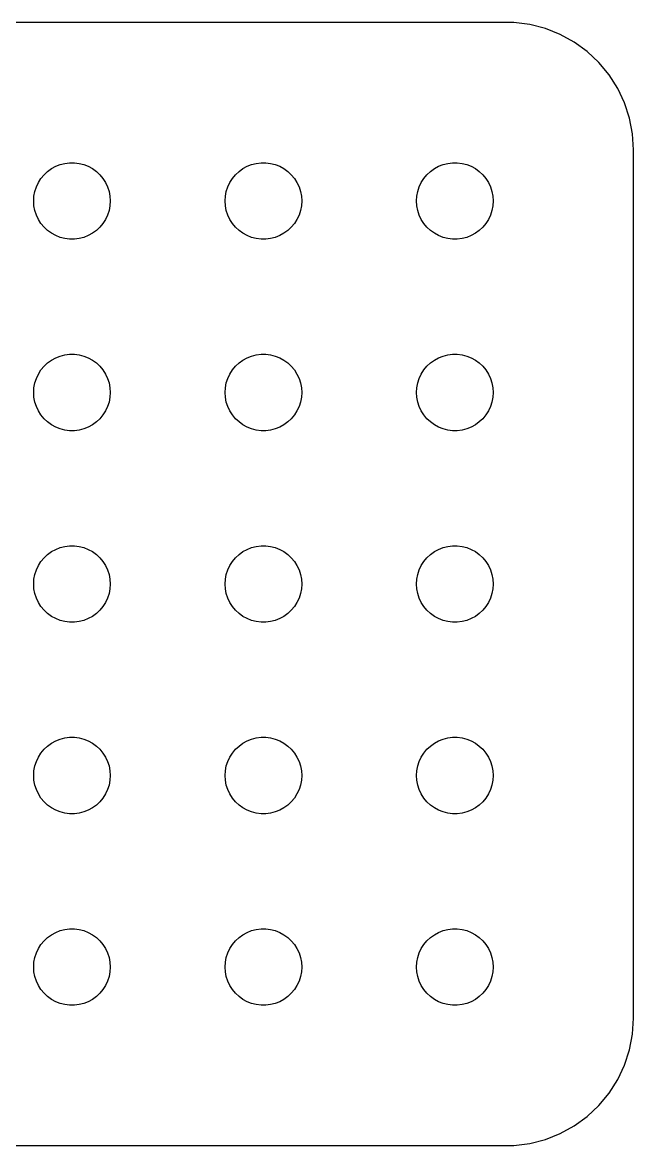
# Model space of a CAD drawing. Header units: metres. Extents: x -22 to 22, y 32 to 130.
# Drawn here: x -1.94 to 22, y 32.01 to 75.99 of the extents above; entities that cross this region are included whole.
import ezdxf

# ---------------------------------------------------------------- set-up
doc = ezdxf.new("R2010")
doc.units = ezdxf.units.M

msp = doc.modelspace()

# ---------------------------------------------------------------- linework, layer by layer
for p, q in [((17.3139, 75.9901), (-17.3139, 75.9901)), ((17.9369, 75.9114), (17.3139, 75.9901)), ((18.5451, 75.7553), (17.9369, 75.9114)), ((19.1289, 75.5241), (18.5451, 75.7553)), ((19.6791, 75.2216), (19.1289, 75.5241)), ((20.1871, 74.8526), (19.6791, 75.2216)), ((20.6448, 74.4227), (20.1871, 74.8526)), ((21.0451, 73.9389), (20.6448, 74.4227)), ((21.3815, 73.4088), (21.0451, 73.9389)), ((21.6489, 72.8406), (21.3815, 73.4088)), ((21.8429, 72.2434), (21.6489, 72.8406)), ((21.9606, 71.6267), (21.8429, 72.2434)), ((22, 71), (21.9606, 71.6267)), ((22, 37), (22, 71)), ((-0.638657, 70.3572), (-0.463516, 70.4266)), ((-0.463516, 70.4266), (-0.281067, 70.4734)), ((-0.281067, 70.4734), (-0.094177, 70.497)), ((-0.094177, 70.497), (0.094177, 70.497)), ((0.094177, 70.497), (0.281067, 70.4734)), ((0.281067, 70.4734), (0.463516, 70.4266)), ((0.463516, 70.4266), (0.638657, 70.3572)), ((6.86133, 70.3572), (7.03647, 70.4266)), ((7.03647, 70.4266), (7.21892, 70.4734)), ((7.21892, 70.4734), (7.40581, 70.497)), ((7.40581, 70.497), (7.59418, 70.497)), ((7.59418, 70.497), (7.78107, 70.4734)), ((7.78107, 70.4734), (7.96352, 70.4266)), ((7.96352, 70.4266), (8.13866, 70.3572)), ((14.3613, 70.3572), (14.5365, 70.4266)), ((14.5365, 70.4266), (14.7189, 70.4734)), ((14.7189, 70.4734), (14.9058, 70.497)), ((14.9058, 70.497), (15.0942, 70.497)), ((15.0942, 70.497), (15.2811, 70.4734)), ((15.2811, 70.4734), (15.4635, 70.4266)), ((15.4635, 70.4266), (15.6387, 70.3572)), ((-1.21352, 69.8817), (-1.09344, 70.0268)), ((-1.09344, 70.0268), (-0.956131, 70.1558)), ((-0.956131, 70.1558), (-0.803726, 70.2665)), ((-0.803726, 70.2665), (-0.638657, 70.3572)), ((0.638657, 70.3572), (0.803726, 70.2665)), ((0.803726, 70.2665), (0.956131, 70.1558)), ((0.956131, 70.1558), (1.09344, 70.0268)), ((1.09344, 70.0268), (1.21352, 69.8817)), ((6.28647, 69.8817), (6.40654, 70.0268)), ((6.40654, 70.0268), (6.54385, 70.1558)), ((6.54385, 70.1558), (6.69626, 70.2665)), ((6.69626, 70.2665), (6.86133, 70.3572)), ((8.13866, 70.3572), (8.30373, 70.2665)), ((8.30373, 70.2665), (8.45613, 70.1558)), ((8.45613, 70.1558), (8.59344, 70.0268)), ((8.59344, 70.0268), (8.71352, 69.8817)), ((13.7865, 69.8817), (13.9065, 70.0268)), ((13.9065, 70.0268), (14.0439, 70.1558)), ((14.0439, 70.1558), (14.1963, 70.2665)), ((14.1963, 70.2665), (14.3613, 70.3572)), ((15.6387, 70.3572), (15.8037, 70.2665)), ((15.8037, 70.2665), (15.9561, 70.1558)), ((15.9561, 70.1558), (16.0934, 70.0268)), ((16.0934, 70.0268), (16.2135, 69.8817)), ((-1.45287, 69.373), (-1.39465, 69.5522)), ((-1.39465, 69.5522), (-1.31445, 69.7226)), ((-1.31445, 69.7226), (-1.21352, 69.8817)), ((1.21352, 69.8817), (1.31445, 69.7226)), ((1.31445, 69.7226), (1.39465, 69.5522)), ((1.39465, 69.5522), (1.45287, 69.373)), ((6.04712, 69.373), (6.10533, 69.5522)), ((6.10533, 69.5522), (6.18553, 69.7226)), ((6.18553, 69.7226), (6.28647, 69.8817)), ((8.71352, 69.8817), (8.81445, 69.7226)), ((8.81445, 69.7226), (8.89465, 69.5522)), ((8.89465, 69.5522), (8.95287, 69.373)), ((13.5471, 69.373), (13.6053, 69.5522)), ((13.6053, 69.5522), (13.6855, 69.7226)), ((13.6855, 69.7226), (13.7865, 69.8817)), ((16.2135, 69.8817), (16.3145, 69.7226)), ((16.3145, 69.7226), (16.3947, 69.5522)), ((16.3947, 69.5522), (16.4529, 69.373)), ((-1.5, 69), (-1.48816, 69.188)), ((-1.48816, 69.188), (-1.45287, 69.373)), ((1.45287, 69.373), (1.48816, 69.188)), ((1.48816, 69.188), (1.5, 69)), ((6, 69), (6.01183, 69.188)), ((6.01183, 69.188), (6.04712, 69.373)), ((8.95287, 69.373), (8.98816, 69.188)), ((8.98816, 69.188), (9, 69)), ((13.5, 69), (13.5118, 69.188)), ((13.5118, 69.188), (13.5471, 69.373)), ((16.4529, 69.373), (16.4882, 69.188)), ((16.4882, 69.188), (16.5, 69)), ((-1.48816, 68.812), (-1.5, 69)), ((-1.45287, 68.627), (-1.48816, 68.812)), ((-1.39465, 68.4478), (-1.45287, 68.627)), ((1.45287, 68.627), (1.39465, 68.4478)), ((1.48816, 68.812), (1.45287, 68.627)), ((1.5, 69), (1.48816, 68.812)), ((6.01183, 68.812), (6, 69)), ((6.04712, 68.627), (6.01183, 68.812)), ((6.10533, 68.4478), (6.04712, 68.627)), ((8.95287, 68.627), (8.89465, 68.4478)), ((8.98816, 68.812), (8.95287, 68.627)), ((9, 69), (8.98816, 68.812)), ((13.5118, 68.812), (13.5, 69)), ((13.5471, 68.627), (13.5118, 68.812)), ((13.6053, 68.4478), (13.5471, 68.627)), ((16.4529, 68.627), (16.3947, 68.4478)), ((16.4882, 68.812), (16.4529, 68.627)), ((16.5, 69), (16.4882, 68.812)), ((-1.31445, 68.2774), (-1.39465, 68.4478)), ((-1.21352, 68.1183), (-1.31445, 68.2774)), ((1.31445, 68.2774), (1.21352, 68.1183)), ((1.39465, 68.4478), (1.31445, 68.2774)), ((6.18553, 68.2774), (6.10533, 68.4478)), ((6.28647, 68.1183), (6.18553, 68.2774)), ((8.81445, 68.2774), (8.71352, 68.1183)), ((8.89465, 68.4478), (8.81445, 68.2774)), ((13.6855, 68.2774), (13.6053, 68.4478)), ((13.7865, 68.1183), (13.6855, 68.2774)), ((16.3145, 68.2774), (16.2135, 68.1183)), ((16.3947, 68.4478), (16.3145, 68.2774)), ((-1.09344, 67.9732), (-1.21352, 68.1183)), ((-0.956131, 67.8442), (-1.09344, 67.9732)), ((-0.803726, 67.7335), (-0.956131, 67.8442)), ((-0.638657, 67.6427), (-0.803726, 67.7335)), ((0.803726, 67.7335), (0.638657, 67.6427)), ((0.956131, 67.8442), (0.803726, 67.7335)), ((1.09344, 67.9732), (0.956131, 67.8442)), ((1.21352, 68.1183), (1.09344, 67.9732)), ((6.40654, 67.9732), (6.28647, 68.1183)), ((6.54385, 67.8442), (6.40654, 67.9732)), ((6.69626, 67.7335), (6.54385, 67.8442)), ((6.86133, 67.6427), (6.69626, 67.7335)), ((8.30373, 67.7335), (8.13866, 67.6427)), ((8.45613, 67.8442), (8.30373, 67.7335)), ((8.59344, 67.9732), (8.45613, 67.8442)), ((8.71352, 68.1183), (8.59344, 67.9732)), ((13.9065, 67.9732), (13.7865, 68.1183)), ((14.0439, 67.8442), (13.9065, 67.9732)), ((14.1963, 67.7335), (14.0439, 67.8442)), ((14.3613, 67.6427), (14.1963, 67.7335)), ((15.8037, 67.7335), (15.6387, 67.6427)), ((15.9561, 67.8442), (15.8037, 67.7335)), ((16.0934, 67.9732), (15.9561, 67.8442)), ((16.2135, 68.1183), (16.0934, 67.9732)), ((-0.463516, 67.5734), (-0.638657, 67.6427)), ((-0.281067, 67.5266), (-0.463516, 67.5734)), ((-0.094177, 67.5029), (-0.281067, 67.5266)), ((0.094177, 67.5029), (-0.094177, 67.5029)), ((0.281067, 67.5266), (0.094177, 67.5029)), ((0.463516, 67.5734), (0.281067, 67.5266)), ((0.638657, 67.6427), (0.463516, 67.5734)), ((7.03647, 67.5734), (6.86133, 67.6427)), ((7.21892, 67.5266), (7.03647, 67.5734)), ((7.40581, 67.5029), (7.21892, 67.5266)), ((7.59418, 67.5029), (7.40581, 67.5029)), ((7.78107, 67.5266), (7.59418, 67.5029)), ((7.96352, 67.5734), (7.78107, 67.5266)), ((8.13866, 67.6427), (7.96352, 67.5734)), ((14.5365, 67.5734), (14.3613, 67.6427)), ((14.7189, 67.5266), (14.5365, 67.5734)), ((14.9058, 67.5029), (14.7189, 67.5266)), ((15.0942, 67.5029), (14.9058, 67.5029)), ((15.2811, 67.5266), (15.0942, 67.5029)), ((15.4635, 67.5734), (15.2811, 67.5266)), ((15.6387, 67.6427), (15.4635, 67.5734)), ((-0.638657, 62.8572), (-0.463516, 62.9266)), ((-0.463516, 62.9266), (-0.281067, 62.9734)), ((-0.281067, 62.9734), (-0.094177, 62.997)), ((-0.094177, 62.997), (0.094177, 62.997)), ((0.094177, 62.997), (0.281067, 62.9734)), ((0.281067, 62.9734), (0.463516, 62.9266)), ((0.463516, 62.9266), (0.638657, 62.8572)), ((6.86133, 62.8572), (7.03647, 62.9266)), ((7.03647, 62.9266), (7.21892, 62.9734)), ((7.21892, 62.9734), (7.40581, 62.997)), ((7.40581, 62.997), (7.59418, 62.997)), ((7.59418, 62.997), (7.78107, 62.9734)), ((7.78107, 62.9734), (7.96352, 62.9266)), ((7.96352, 62.9266), (8.13866, 62.8572)), ((14.3613, 62.8572), (14.5365, 62.9266)), ((14.5365, 62.9266), (14.7189, 62.9734)), ((14.7189, 62.9734), (14.9058, 62.997)), ((14.9058, 62.997), (15.0942, 62.997)), ((15.0942, 62.997), (15.2811, 62.9734)), ((15.2811, 62.9734), (15.4635, 62.9266)), ((15.4635, 62.9266), (15.6387, 62.8572)), ((-1.21352, 62.3817), (-1.09344, 62.5268)), ((-1.09344, 62.5268), (-0.956131, 62.6558)), ((-0.956131, 62.6558), (-0.803726, 62.7665)), ((-0.803726, 62.7665), (-0.638657, 62.8572)), ((0.638657, 62.8572), (0.803726, 62.7665)), ((0.803726, 62.7665), (0.956131, 62.6558)), ((0.956131, 62.6558), (1.09344, 62.5268)), ((1.09344, 62.5268), (1.21352, 62.3817)), ((6.28647, 62.3817), (6.40654, 62.5268)), ((6.40654, 62.5268), (6.54385, 62.6558)), ((6.54385, 62.6558), (6.69626, 62.7665)), ((6.69626, 62.7665), (6.86133, 62.8572)), ((8.13866, 62.8572), (8.30373, 62.7665)), ((8.30373, 62.7665), (8.45613, 62.6558)), ((8.45613, 62.6558), (8.59344, 62.5268)), ((8.59344, 62.5268), (8.71352, 62.3817)), ((13.7865, 62.3817), (13.9065, 62.5268)), ((13.9065, 62.5268), (14.0439, 62.6558)), ((14.0439, 62.6558), (14.1963, 62.7665)), ((14.1963, 62.7665), (14.3613, 62.8572)), ((15.6387, 62.8572), (15.8037, 62.7665)), ((15.8037, 62.7665), (15.9561, 62.6558)), ((15.9561, 62.6558), (16.0934, 62.5268)), ((16.0934, 62.5268), (16.2135, 62.3817)), ((-1.45287, 61.873), (-1.39465, 62.0522)), ((-1.39465, 62.0522), (-1.31445, 62.2226)), ((-1.31445, 62.2226), (-1.21352, 62.3817)), ((1.21352, 62.3817), (1.31445, 62.2226)), ((1.31445, 62.2226), (1.39465, 62.0522)), ((1.39465, 62.0522), (1.45287, 61.873)), ((6.04712, 61.873), (6.10533, 62.0522)), ((6.10533, 62.0522), (6.18553, 62.2226)), ((6.18553, 62.2226), (6.28647, 62.3817)), ((8.71352, 62.3817), (8.81445, 62.2226)), ((8.81445, 62.2226), (8.89465, 62.0522)), ((8.89465, 62.0522), (8.95287, 61.873)), ((13.5471, 61.873), (13.6053, 62.0522)), ((13.6053, 62.0522), (13.6855, 62.2226)), ((13.6855, 62.2226), (13.7865, 62.3817)), ((16.2135, 62.3817), (16.3145, 62.2226)), ((16.3145, 62.2226), (16.3947, 62.0522)), ((16.3947, 62.0522), (16.4529, 61.873)), ((-1.5, 61.5), (-1.48816, 61.688)), ((-1.48816, 61.688), (-1.45287, 61.873)), ((1.45287, 61.873), (1.48816, 61.688)), ((1.48816, 61.688), (1.5, 61.5)), ((6, 61.5), (6.01183, 61.688)), ((6.01183, 61.688), (6.04712, 61.873)), ((8.95287, 61.873), (8.98816, 61.688)), ((8.98816, 61.688), (9, 61.5)), ((13.5, 61.5), (13.5118, 61.688)), ((13.5118, 61.688), (13.5471, 61.873)), ((16.4529, 61.873), (16.4882, 61.688)), ((16.4882, 61.688), (16.5, 61.5)), ((-1.48816, 61.312), (-1.5, 61.5)), ((-1.45287, 61.127), (-1.48816, 61.312)), ((1.48816, 61.312), (1.45287, 61.127)), ((1.5, 61.5), (1.48816, 61.312)), ((6.01183, 61.312), (6, 61.5)), ((6.04712, 61.127), (6.01183, 61.312)), ((8.98816, 61.312), (8.95287, 61.127)), ((9, 61.5), (8.98816, 61.312)), ((13.5118, 61.312), (13.5, 61.5)), ((13.5471, 61.127), (13.5118, 61.312)), ((16.4882, 61.312), (16.4529, 61.127)), ((16.5, 61.5), (16.4882, 61.312)), ((-1.39465, 60.9478), (-1.45287, 61.127)), ((-1.31445, 60.7774), (-1.39465, 60.9478)), ((-1.21352, 60.6183), (-1.31445, 60.7774)), ((1.31445, 60.7774), (1.21352, 60.6183)), ((1.39465, 60.9478), (1.31445, 60.7774)), ((1.45287, 61.127), (1.39465, 60.9478)), ((6.10533, 60.9478), (6.04712, 61.127)), ((6.18553, 60.7774), (6.10533, 60.9478)), ((6.28647, 60.6183), (6.18553, 60.7774)), ((8.81445, 60.7774), (8.71352, 60.6183)), ((8.89465, 60.9478), (8.81445, 60.7774)), ((8.95287, 61.127), (8.89465, 60.9478)), ((13.6053, 60.9478), (13.5471, 61.127)), ((13.6855, 60.7774), (13.6053, 60.9478)), ((13.7865, 60.6183), (13.6855, 60.7774)), ((16.3145, 60.7774), (16.2135, 60.6183)), ((16.3947, 60.9478), (16.3145, 60.7774)), ((16.4529, 61.127), (16.3947, 60.9478)), ((-1.09344, 60.4732), (-1.21352, 60.6183)), ((-0.956131, 60.3442), (-1.09344, 60.4732)), ((-0.803726, 60.2335), (-0.956131, 60.3442)), ((0.956131, 60.3442), (0.803726, 60.2335)), ((1.09344, 60.4732), (0.956131, 60.3442)), ((1.21352, 60.6183), (1.09344, 60.4732)), ((6.40654, 60.4732), (6.28647, 60.6183)), ((6.54385, 60.3442), (6.40654, 60.4732)), ((6.69626, 60.2335), (6.54385, 60.3442)), ((8.45613, 60.3442), (8.30373, 60.2335)), ((8.59344, 60.4732), (8.45613, 60.3442)), ((8.71352, 60.6183), (8.59344, 60.4732)), ((13.9065, 60.4732), (13.7865, 60.6183)), ((14.0439, 60.3442), (13.9065, 60.4732)), ((14.1963, 60.2335), (14.0439, 60.3442)), ((15.9561, 60.3442), (15.8037, 60.2335)), ((16.0934, 60.4732), (15.9561, 60.3442)), ((16.2135, 60.6183), (16.0934, 60.4732)), ((-0.638657, 60.1427), (-0.803726, 60.2335)), ((-0.463516, 60.0734), (-0.638657, 60.1427)), ((-0.281067, 60.0266), (-0.463516, 60.0734)), ((-0.094177, 60.0029), (-0.281067, 60.0266)), ((0.094177, 60.0029), (-0.094177, 60.0029)), ((0.281067, 60.0266), (0.094177, 60.0029)), ((0.463516, 60.0734), (0.281067, 60.0266)), ((0.638657, 60.1427), (0.463516, 60.0734)), ((0.803726, 60.2335), (0.638657, 60.1427)), ((6.86133, 60.1427), (6.69626, 60.2335)), ((7.03647, 60.0734), (6.86133, 60.1427)), ((7.21892, 60.0266), (7.03647, 60.0734)), ((7.40581, 60.0029), (7.21892, 60.0266)), ((7.59418, 60.0029), (7.40581, 60.0029)), ((7.78107, 60.0266), (7.59418, 60.0029)), ((7.96352, 60.0734), (7.78107, 60.0266)), ((8.13866, 60.1427), (7.96352, 60.0734)), ((8.30373, 60.2335), (8.13866, 60.1427)), ((14.3613, 60.1427), (14.1963, 60.2335)), ((14.5365, 60.0734), (14.3613, 60.1427)), ((14.7189, 60.0266), (14.5365, 60.0734)), ((14.9058, 60.0029), (14.7189, 60.0266)), ((15.0942, 60.0029), (14.9058, 60.0029)), ((15.2811, 60.0266), (15.0942, 60.0029)), ((15.4635, 60.0734), (15.2811, 60.0266)), ((15.6387, 60.1427), (15.4635, 60.0734)), ((15.8037, 60.2335), (15.6387, 60.1427)), ((-0.638657, 55.3572), (-0.463516, 55.4266)), ((-0.463516, 55.4266), (-0.281067, 55.4734)), ((-0.281067, 55.4734), (-0.094177, 55.497)), ((-0.094177, 55.497), (0.094177, 55.497)), ((0.094177, 55.497), (0.281067, 55.4734)), ((0.281067, 55.4734), (0.463516, 55.4266)), ((0.463516, 55.4266), (0.638657, 55.3572)), ((6.86133, 55.3572), (7.03647, 55.4266)), ((7.03647, 55.4266), (7.21892, 55.4734)), ((7.21892, 55.4734), (7.40581, 55.497)), ((7.40581, 55.497), (7.59418, 55.497)), ((7.59418, 55.497), (7.78107, 55.4734)), ((7.78107, 55.4734), (7.96352, 55.4266)), ((7.96352, 55.4266), (8.13866, 55.3572)), ((14.3613, 55.3572), (14.5365, 55.4266)), ((14.5365, 55.4266), (14.7189, 55.4734)), ((14.7189, 55.4734), (14.9058, 55.497)), ((14.9058, 55.497), (15.0942, 55.497)), ((15.0942, 55.497), (15.2811, 55.4734)), ((15.2811, 55.4734), (15.4635, 55.4266)), ((15.4635, 55.4266), (15.6387, 55.3572)), ((-1.21352, 54.8817), (-1.09344, 55.0268)), ((-1.09344, 55.0268), (-0.956131, 55.1558)), ((-0.956131, 55.1558), (-0.803726, 55.2665)), ((-0.803726, 55.2665), (-0.638657, 55.3572)), ((0.638657, 55.3572), (0.803726, 55.2665)), ((0.803726, 55.2665), (0.956131, 55.1558)), ((0.956131, 55.1558), (1.09344, 55.0268)), ((1.09344, 55.0268), (1.21352, 54.8817)), ((6.28647, 54.8817), (6.40654, 55.0268)), ((6.40654, 55.0268), (6.54385, 55.1558)), ((6.54385, 55.1558), (6.69626, 55.2665)), ((6.69626, 55.2665), (6.86133, 55.3572)), ((8.13866, 55.3572), (8.30373, 55.2665)), ((8.30373, 55.2665), (8.45613, 55.1558)), ((8.45613, 55.1558), (8.59344, 55.0268)), ((8.59344, 55.0268), (8.71352, 54.8817)), ((13.7865, 54.8817), (13.9065, 55.0268)), ((13.9065, 55.0268), (14.0439, 55.1558)), ((14.0439, 55.1558), (14.1963, 55.2665)), ((14.1963, 55.2665), (14.3613, 55.3572)), ((15.6387, 55.3572), (15.8037, 55.2665)), ((15.8037, 55.2665), (15.9561, 55.1558)), ((15.9561, 55.1558), (16.0934, 55.0268)), ((16.0934, 55.0268), (16.2135, 54.8817)), ((-1.45287, 54.373), (-1.39465, 54.5522)), ((-1.39465, 54.5522), (-1.31445, 54.7226)), ((-1.31445, 54.7226), (-1.21352, 54.8817)), ((1.21352, 54.8817), (1.31445, 54.7226)), ((1.31445, 54.7226), (1.39465, 54.5522)), ((1.39465, 54.5522), (1.45287, 54.373)), ((6.04712, 54.373), (6.10533, 54.5522)), ((6.10533, 54.5522), (6.18553, 54.7226)), ((6.18553, 54.7226), (6.28647, 54.8817)), ((8.71352, 54.8817), (8.81445, 54.7226)), ((8.81445, 54.7226), (8.89465, 54.5522)), ((8.89465, 54.5522), (8.95287, 54.373)), ((13.5471, 54.373), (13.6053, 54.5522)), ((13.6053, 54.5522), (13.6855, 54.7226)), ((13.6855, 54.7226), (13.7865, 54.8817)), ((16.2135, 54.8817), (16.3145, 54.7226)), ((16.3145, 54.7226), (16.3947, 54.5522)), ((16.3947, 54.5522), (16.4529, 54.373)), ((-1.5, 54), (-1.48816, 54.188)), ((-1.48816, 54.188), (-1.45287, 54.373)), ((1.45287, 54.373), (1.48816, 54.188)), ((1.48816, 54.188), (1.5, 54)), ((6, 54), (6.01183, 54.188)), ((6.01183, 54.188), (6.04712, 54.373)), ((8.95287, 54.373), (8.98816, 54.188)), ((8.98816, 54.188), (9, 54)), ((13.5, 54), (13.5118, 54.188)), ((13.5118, 54.188), (13.5471, 54.373)), ((16.4529, 54.373), (16.4882, 54.188)), ((16.4882, 54.188), (16.5, 54)), ((-1.48816, 53.812), (-1.5, 54)), ((-1.45287, 53.627), (-1.48816, 53.812)), ((1.48816, 53.812), (1.45287, 53.627)), ((1.5, 54), (1.48816, 53.812)), ((6.01183, 53.812), (6, 54)), ((6.04712, 53.627), (6.01183, 53.812)), ((8.98816, 53.812), (8.95287, 53.627)), ((9, 54), (8.98816, 53.812)), ((13.5118, 53.812), (13.5, 54)), ((13.5471, 53.627), (13.5118, 53.812)), ((16.4882, 53.812), (16.4529, 53.627)), ((16.5, 54), (16.4882, 53.812)), ((-1.39465, 53.4478), (-1.45287, 53.627)), ((-1.31445, 53.2774), (-1.39465, 53.4478)), ((-1.21352, 53.1183), (-1.31445, 53.2774)), ((1.31445, 53.2774), (1.21352, 53.1183)), ((1.39465, 53.4478), (1.31445, 53.2774)), ((1.45287, 53.627), (1.39465, 53.4478)), ((6.10533, 53.4478), (6.04712, 53.627)), ((6.18553, 53.2774), (6.10533, 53.4478)), ((6.28647, 53.1183), (6.18553, 53.2774)), ((8.81445, 53.2774), (8.71352, 53.1183)), ((8.89465, 53.4478), (8.81445, 53.2774)), ((8.95287, 53.627), (8.89465, 53.4478)), ((13.6053, 53.4478), (13.5471, 53.627)), ((13.6855, 53.2774), (13.6053, 53.4478)), ((13.7865, 53.1183), (13.6855, 53.2774)), ((16.3145, 53.2774), (16.2135, 53.1183)), ((16.3947, 53.4478), (16.3145, 53.2774)), ((16.4529, 53.627), (16.3947, 53.4478)), ((-1.09344, 52.9732), (-1.21352, 53.1183)), ((-0.956131, 52.8442), (-1.09344, 52.9732)), ((-0.803726, 52.7335), (-0.956131, 52.8442)), ((0.956131, 52.8442), (0.803726, 52.7335)), ((1.09344, 52.9732), (0.956131, 52.8442)), ((1.21352, 53.1183), (1.09344, 52.9732)), ((6.40654, 52.9732), (6.28647, 53.1183)), ((6.54385, 52.8442), (6.40654, 52.9732)), ((6.69626, 52.7335), (6.54385, 52.8442)), ((8.45613, 52.8442), (8.30373, 52.7335)), ((8.59344, 52.9732), (8.45613, 52.8442)), ((8.71352, 53.1183), (8.59344, 52.9732)), ((13.9065, 52.9732), (13.7865, 53.1183)), ((14.0439, 52.8442), (13.9065, 52.9732)), ((14.1963, 52.7335), (14.0439, 52.8442)), ((15.9561, 52.8442), (15.8037, 52.7335)), ((16.0934, 52.9732), (15.9561, 52.8442)), ((16.2135, 53.1183), (16.0934, 52.9732)), ((-0.638657, 52.6428), (-0.803726, 52.7335)), ((-0.463516, 52.5734), (-0.638657, 52.6428)), ((-0.281067, 52.5266), (-0.463516, 52.5734)), ((-0.094177, 52.503), (-0.281067, 52.5266)), ((0.094177, 52.503), (-0.094177, 52.503)), ((0.281067, 52.5266), (0.094177, 52.503)), ((0.463516, 52.5734), (0.281067, 52.5266)), ((0.638657, 52.6428), (0.463516, 52.5734)), ((0.803726, 52.7335), (0.638657, 52.6428)), ((6.86133, 52.6428), (6.69626, 52.7335)), ((7.03647, 52.5734), (6.86133, 52.6428)), ((7.21892, 52.5266), (7.03647, 52.5734)), ((7.40581, 52.503), (7.21892, 52.5266)), ((7.59418, 52.503), (7.40581, 52.503)), ((7.78107, 52.5266), (7.59418, 52.503)), ((7.96352, 52.5734), (7.78107, 52.5266)), ((8.13866, 52.6428), (7.96352, 52.5734)), ((8.30373, 52.7335), (8.13866, 52.6428)), ((14.3613, 52.6428), (14.1963, 52.7335)), ((14.5365, 52.5734), (14.3613, 52.6428)), ((14.7189, 52.5266), (14.5365, 52.5734)), ((14.9058, 52.503), (14.7189, 52.5266)), ((15.0942, 52.503), (14.9058, 52.503)), ((15.2811, 52.5266), (15.0942, 52.503)), ((15.4635, 52.5734), (15.2811, 52.5266)), ((15.6387, 52.6428), (15.4635, 52.5734)), ((15.8037, 52.7335), (15.6387, 52.6428)), ((-0.463516, 47.9266), (-0.281067, 47.9734)), ((-0.281067, 47.9734), (-0.094177, 47.9971)), ((-0.094177, 47.9971), (0.094177, 47.9971)), ((0.094177, 47.9971), (0.281067, 47.9734)), ((0.281067, 47.9734), (0.463516, 47.9266)), ((7.03647, 47.9266), (7.21892, 47.9734)), ((7.21892, 47.9734), (7.40581, 47.9971)), ((7.40581, 47.9971), (7.59418, 47.9971)), ((7.59418, 47.9971), (7.78107, 47.9734)), ((7.78107, 47.9734), (7.96352, 47.9266)), ((14.5365, 47.9266), (14.7189, 47.9734)), ((14.7189, 47.9734), (14.9058, 47.9971)), ((14.9058, 47.9971), (15.0942, 47.9971)), ((15.0942, 47.9971), (15.2811, 47.9734)), ((15.2811, 47.9734), (15.4635, 47.9266)), ((-1.21352, 47.3817), (-1.09344, 47.5268)), ((-1.09344, 47.5268), (-0.956131, 47.6558)), ((-0.956131, 47.6558), (-0.803726, 47.7665)), ((-0.803726, 47.7665), (-0.638657, 47.8573)), ((-0.638657, 47.8573), (-0.463516, 47.9266)), ((0.463516, 47.9266), (0.638657, 47.8573)), ((0.638657, 47.8573), (0.803726, 47.7665)), ((0.803726, 47.7665), (0.956131, 47.6558)), ((0.956131, 47.6558), (1.09344, 47.5268)), ((1.09344, 47.5268), (1.21352, 47.3817)), ((6.28647, 47.3817), (6.40654, 47.5268)), ((6.40654, 47.5268), (6.54385, 47.6558)), ((6.54385, 47.6558), (6.69626, 47.7665)), ((6.69626, 47.7665), (6.86133, 47.8573)), ((6.86133, 47.8573), (7.03647, 47.9266)), ((7.96352, 47.9266), (8.13866, 47.8573)), ((8.13866, 47.8573), (8.30373, 47.7665)), ((8.30373, 47.7665), (8.45613, 47.6558)), ((8.45613, 47.6558), (8.59344, 47.5268)), ((8.59344, 47.5268), (8.71352, 47.3817)), ((13.7865, 47.3817), (13.9065, 47.5268)), ((13.9065, 47.5268), (14.0439, 47.6558)), ((14.0439, 47.6558), (14.1963, 47.7665)), ((14.1963, 47.7665), (14.3613, 47.8573)), ((14.3613, 47.8573), (14.5365, 47.9266)), ((15.4635, 47.9266), (15.6387, 47.8573)), ((15.6387, 47.8573), (15.8037, 47.7665)), ((15.8037, 47.7665), (15.9561, 47.6558)), ((15.9561, 47.6558), (16.0934, 47.5268)), ((16.0934, 47.5268), (16.2135, 47.3817)), ((-1.39465, 47.0522), (-1.31445, 47.2226)), ((-1.31445, 47.2226), (-1.21352, 47.3817)), ((1.21352, 47.3817), (1.31445, 47.2226)), ((1.31445, 47.2226), (1.39465, 47.0522)), ((6.10533, 47.0522), (6.18553, 47.2226)), ((6.18553, 47.2226), (6.28647, 47.3817)), ((8.71352, 47.3817), (8.81445, 47.2226)), ((8.81445, 47.2226), (8.89465, 47.0522)), ((13.6053, 47.0522), (13.6855, 47.2226)), ((13.6855, 47.2226), (13.7865, 47.3817)), ((16.2135, 47.3817), (16.3145, 47.2226)), ((16.3145, 47.2226), (16.3947, 47.0522)), ((-1.5, 46.5), (-1.48816, 46.688)), ((-1.48816, 46.688), (-1.45287, 46.873)), ((-1.45287, 46.873), (-1.39465, 47.0522)), ((1.39465, 47.0522), (1.45287, 46.873)), ((1.45287, 46.873), (1.48816, 46.688)), ((1.48816, 46.688), (1.5, 46.5)), ((6, 46.5), (6.01183, 46.688)), ((6.01183, 46.688), (6.04712, 46.873)), ((6.04712, 46.873), (6.10533, 47.0522)), ((8.89465, 47.0522), (8.95287, 46.873)), ((8.95287, 46.873), (8.98816, 46.688)), ((8.98816, 46.688), (9, 46.5)), ((13.5, 46.5), (13.5118, 46.688)), ((13.5118, 46.688), (13.5471, 46.873)), ((13.5471, 46.873), (13.6053, 47.0522)), ((16.3947, 47.0522), (16.4529, 46.873)), ((16.4529, 46.873), (16.4882, 46.688)), ((16.4882, 46.688), (16.5, 46.5)), ((-1.48816, 46.312), (-1.5, 46.5)), ((-1.45287, 46.127), (-1.48816, 46.312)), ((1.48816, 46.312), (1.45287, 46.127)), ((1.5, 46.5), (1.48816, 46.312)), ((6.01183, 46.312), (6, 46.5)), ((6.04712, 46.127), (6.01183, 46.312)), ((8.98816, 46.312), (8.95287, 46.127)), ((9, 46.5), (8.98816, 46.312)), ((13.5118, 46.312), (13.5, 46.5)), ((13.5471, 46.127), (13.5118, 46.312)), ((16.4882, 46.312), (16.4529, 46.127)), ((16.5, 46.5), (16.4882, 46.312)), ((-1.39465, 45.9478), (-1.45287, 46.127)), ((-1.31445, 45.7774), (-1.39465, 45.9478)), ((-1.21352, 45.6183), (-1.31445, 45.7774)), ((1.31445, 45.7774), (1.21352, 45.6183)), ((1.39465, 45.9478), (1.31445, 45.7774)), ((1.45287, 46.127), (1.39465, 45.9478)), ((6.10533, 45.9478), (6.04712, 46.127)), ((6.18553, 45.7774), (6.10533, 45.9478)), ((6.28647, 45.6183), (6.18553, 45.7774)), ((8.81445, 45.7774), (8.71352, 45.6183)), ((8.89465, 45.9478), (8.81445, 45.7774)), ((8.95287, 46.127), (8.89465, 45.9478)), ((13.6053, 45.9478), (13.5471, 46.127)), ((13.6855, 45.7774), (13.6053, 45.9478)), ((13.7865, 45.6183), (13.6855, 45.7774)), ((16.3145, 45.7774), (16.2135, 45.6183)), ((16.3947, 45.9478), (16.3145, 45.7774)), ((16.4529, 46.127), (16.3947, 45.9478)), ((-1.09344, 45.4732), (-1.21352, 45.6183)), ((-0.956131, 45.3442), (-1.09344, 45.4732)), ((-0.803726, 45.2335), (-0.956131, 45.3442)), ((0.956131, 45.3442), (0.803726, 45.2335)), ((1.09344, 45.4732), (0.956131, 45.3442)), ((1.21352, 45.6183), (1.09344, 45.4732)), ((6.40654, 45.4732), (6.28647, 45.6183)), ((6.54385, 45.3442), (6.40654, 45.4732)), ((6.69626, 45.2335), (6.54385, 45.3442)), ((8.45613, 45.3442), (8.30373, 45.2335)), ((8.59344, 45.4732), (8.45613, 45.3442)), ((8.71352, 45.6183), (8.59344, 45.4732)), ((13.9065, 45.4732), (13.7865, 45.6183)), ((14.0439, 45.3442), (13.9065, 45.4732)), ((14.1963, 45.2335), (14.0439, 45.3442)), ((15.9561, 45.3442), (15.8037, 45.2335)), ((16.0934, 45.4732), (15.9561, 45.3442)), ((16.2135, 45.6183), (16.0934, 45.4732)), ((-0.638657, 45.1428), (-0.803726, 45.2335)), ((-0.463516, 45.0734), (-0.638657, 45.1428)), ((-0.281067, 45.0266), (-0.463516, 45.0734)), ((-0.094177, 45.003), (-0.281067, 45.0266)), ((0.094177, 45.003), (-0.094177, 45.003)), ((0.281067, 45.0266), (0.094177, 45.003)), ((0.463516, 45.0734), (0.281067, 45.0266)), ((0.638657, 45.1428), (0.463516, 45.0734)), ((0.803726, 45.2335), (0.638657, 45.1428)), ((6.86133, 45.1428), (6.69626, 45.2335)), ((7.03647, 45.0734), (6.86133, 45.1428)), ((7.21892, 45.0266), (7.03647, 45.0734)), ((7.40581, 45.003), (7.21892, 45.0266)), ((7.59418, 45.003), (7.40581, 45.003)), ((7.78107, 45.0266), (7.59418, 45.003)), ((7.96352, 45.0734), (7.78107, 45.0266)), ((8.13866, 45.1428), (7.96352, 45.0734)), ((8.30373, 45.2335), (8.13866, 45.1428)), ((14.3613, 45.1428), (14.1963, 45.2335)), ((14.5365, 45.0734), (14.3613, 45.1428)), ((14.7189, 45.0266), (14.5365, 45.0734)), ((14.9058, 45.003), (14.7189, 45.0266)), ((15.0942, 45.003), (14.9058, 45.003)), ((15.2811, 45.0266), (15.0942, 45.003)), ((15.4635, 45.0734), (15.2811, 45.0266)), ((15.6387, 45.1428), (15.4635, 45.0734)), ((15.8037, 45.2335), (15.6387, 45.1428)), ((-0.463516, 40.4266), (-0.281067, 40.4734)), ((-0.281067, 40.4734), (-0.094177, 40.4971)), ((-0.094177, 40.4971), (0.094177, 40.4971)), ((0.094177, 40.4971), (0.281067, 40.4734)), ((0.281067, 40.4734), (0.463516, 40.4266)), ((7.03647, 40.4266), (7.21892, 40.4734)), ((7.21892, 40.4734), (7.40581, 40.4971)), ((7.40581, 40.4971), (7.59418, 40.4971)), ((7.59418, 40.4971), (7.78107, 40.4734)), ((7.78107, 40.4734), (7.96352, 40.4266)), ((14.5365, 40.4266), (14.7189, 40.4734)), ((14.7189, 40.4734), (14.9058, 40.4971)), ((14.9058, 40.4971), (15.0942, 40.4971)), ((15.0942, 40.4971), (15.2811, 40.4734)), ((15.2811, 40.4734), (15.4635, 40.4266)), ((-1.21352, 39.8817), (-1.09344, 40.0268)), ((-1.09344, 40.0268), (-0.956131, 40.1558)), ((-0.956131, 40.1558), (-0.803726, 40.2665)), ((-0.803726, 40.2665), (-0.638657, 40.3573)), ((-0.638657, 40.3573), (-0.463516, 40.4266)), ((0.463516, 40.4266), (0.638657, 40.3573)), ((0.638657, 40.3573), (0.803726, 40.2665)), ((0.803726, 40.2665), (0.956131, 40.1558)), ((0.956131, 40.1558), (1.09344, 40.0268)), ((1.09344, 40.0268), (1.21352, 39.8817)), ((6.28647, 39.8817), (6.40654, 40.0268)), ((6.40654, 40.0268), (6.54385, 40.1558)), ((6.54385, 40.1558), (6.69626, 40.2665)), ((6.69626, 40.2665), (6.86133, 40.3573)), ((6.86133, 40.3573), (7.03647, 40.4266)), ((7.96352, 40.4266), (8.13866, 40.3573)), ((8.13866, 40.3573), (8.30373, 40.2665)), ((8.30373, 40.2665), (8.45613, 40.1558)), ((8.45613, 40.1558), (8.59344, 40.0268)), ((8.59344, 40.0268), (8.71352, 39.8817)), ((13.7865, 39.8817), (13.9065, 40.0268)), ((13.9065, 40.0268), (14.0439, 40.1558)), ((14.0439, 40.1558), (14.1963, 40.2665)), ((14.1963, 40.2665), (14.3613, 40.3573)), ((14.3613, 40.3573), (14.5365, 40.4266)), ((15.4635, 40.4266), (15.6387, 40.3573)), ((15.6387, 40.3573), (15.8037, 40.2665)), ((15.8037, 40.2665), (15.9561, 40.1558)), ((15.9561, 40.1558), (16.0934, 40.0268)), ((16.0934, 40.0268), (16.2135, 39.8817)), ((-1.39465, 39.5522), (-1.31445, 39.7226)), ((-1.31445, 39.7226), (-1.21352, 39.8817)), ((1.21352, 39.8817), (1.31445, 39.7226)), ((1.31445, 39.7226), (1.39465, 39.5522)), ((6.10533, 39.5522), (6.18553, 39.7226)), ((6.18553, 39.7226), (6.28647, 39.8817)), ((8.71352, 39.8817), (8.81445, 39.7226)), ((8.81445, 39.7226), (8.89465, 39.5522)), ((13.6053, 39.5522), (13.6855, 39.7226)), ((13.6855, 39.7226), (13.7865, 39.8817)), ((16.2135, 39.8817), (16.3145, 39.7226)), ((16.3145, 39.7226), (16.3947, 39.5522)), ((-1.5, 39), (-1.48816, 39.188)), ((-1.48816, 39.188), (-1.45287, 39.373)), ((-1.45287, 39.373), (-1.39465, 39.5522)), ((1.39465, 39.5522), (1.45287, 39.373)), ((1.45287, 39.373), (1.48816, 39.188)), ((1.48816, 39.188), (1.5, 39)), ((6, 39), (6.01183, 39.188)), ((6.01183, 39.188), (6.04712, 39.373)), ((6.04712, 39.373), (6.10533, 39.5522)), ((8.89465, 39.5522), (8.95287, 39.373)), ((8.95287, 39.373), (8.98816, 39.188)), ((8.98816, 39.188), (9, 39)), ((13.5, 39), (13.5118, 39.188)), ((13.5118, 39.188), (13.5471, 39.373)), ((13.5471, 39.373), (13.6053, 39.5522)), ((16.3947, 39.5522), (16.4529, 39.373)), ((16.4529, 39.373), (16.4882, 39.188)), ((16.4882, 39.188), (16.5, 39)), ((-1.48816, 38.812), (-1.5, 39)), ((-1.45287, 38.627), (-1.48816, 38.812)), ((1.48816, 38.812), (1.45287, 38.627)), ((1.5, 39), (1.48816, 38.812)), ((6.01183, 38.812), (6, 39)), ((6.04712, 38.627), (6.01183, 38.812)), ((8.98816, 38.812), (8.95287, 38.627)), ((9, 39), (8.98816, 38.812)), ((13.5118, 38.812), (13.5, 39)), ((13.5471, 38.627), (13.5118, 38.812)), ((16.4882, 38.812), (16.4529, 38.627)), ((16.5, 39), (16.4882, 38.812)), ((-1.39465, 38.4478), (-1.45287, 38.627)), ((-1.31445, 38.2774), (-1.39465, 38.4478)), ((-1.21352, 38.1183), (-1.31445, 38.2774)), ((1.31445, 38.2774), (1.21352, 38.1183)), ((1.39465, 38.4478), (1.31445, 38.2774)), ((1.45287, 38.627), (1.39465, 38.4478)), ((6.10533, 38.4478), (6.04712, 38.627)), ((6.18553, 38.2774), (6.10533, 38.4478)), ((6.28647, 38.1183), (6.18553, 38.2774)), ((8.81445, 38.2774), (8.71352, 38.1183)), ((8.89465, 38.4478), (8.81445, 38.2774)), ((8.95287, 38.627), (8.89465, 38.4478)), ((13.6053, 38.4478), (13.5471, 38.627)), ((13.6855, 38.2774), (13.6053, 38.4478)), ((13.7865, 38.1183), (13.6855, 38.2774)), ((16.3145, 38.2774), (16.2135, 38.1183)), ((16.3947, 38.4478), (16.3145, 38.2774)), ((16.4529, 38.627), (16.3947, 38.4478)), ((-1.09344, 37.9732), (-1.21352, 38.1183)), ((-0.956131, 37.8442), (-1.09344, 37.9732)), ((-0.803726, 37.7335), (-0.956131, 37.8442)), ((0.956131, 37.8442), (0.803726, 37.7335)), ((1.09344, 37.9732), (0.956131, 37.8442)), ((1.21352, 38.1183), (1.09344, 37.9732)), ((6.40654, 37.9732), (6.28647, 38.1183)), ((6.54385, 37.8442), (6.40654, 37.9732)), ((6.69626, 37.7335), (6.54385, 37.8442)), ((8.45613, 37.8442), (8.30373, 37.7335)), ((8.59344, 37.9732), (8.45613, 37.8442)), ((8.71352, 38.1183), (8.59344, 37.9732)), ((13.9065, 37.9732), (13.7865, 38.1183)), ((14.0439, 37.8442), (13.9065, 37.9732)), ((14.1963, 37.7335), (14.0439, 37.8442)), ((15.9561, 37.8442), (15.8037, 37.7335)), ((16.0934, 37.9732), (15.9561, 37.8442)), ((16.2135, 38.1183), (16.0934, 37.9732)), ((-0.638657, 37.6428), (-0.803726, 37.7335)), ((-0.463516, 37.5734), (-0.638657, 37.6428)), ((-0.281067, 37.5266), (-0.463516, 37.5734)), ((-0.094177, 37.503), (-0.281067, 37.5266)), ((0.094177, 37.503), (-0.094177, 37.503)), ((0.281067, 37.5266), (0.094177, 37.503)), ((0.463516, 37.5734), (0.281067, 37.5266)), ((0.638657, 37.6428), (0.463516, 37.5734)), ((0.803726, 37.7335), (0.638657, 37.6428)), ((6.86133, 37.6428), (6.69626, 37.7335)), ((7.03647, 37.5734), (6.86133, 37.6428)), ((7.21892, 37.5266), (7.03647, 37.5734)), ((7.40581, 37.503), (7.21892, 37.5266)), ((7.59418, 37.503), (7.40581, 37.503)), ((7.78107, 37.5266), (7.59418, 37.503)), ((7.96352, 37.5734), (7.78107, 37.5266)), ((8.13866, 37.6428), (7.96352, 37.5734)), ((8.30373, 37.7335), (8.13866, 37.6428)), ((14.3613, 37.6428), (14.1963, 37.7335)), ((14.5365, 37.5734), (14.3613, 37.6428)), ((14.7189, 37.5266), (14.5365, 37.5734)), ((14.9058, 37.503), (14.7189, 37.5266)), ((15.0942, 37.503), (14.9058, 37.503)), ((15.2811, 37.5266), (15.0942, 37.503)), ((15.4635, 37.5734), (15.2811, 37.5266)), ((15.6387, 37.6428), (15.4635, 37.5734)), ((15.8037, 37.7335), (15.6387, 37.6428)), ((21.9606, 36.3733), (22, 37)), ((21.8429, 35.7566), (21.9606, 36.3733)), ((21.6489, 35.1594), (21.8429, 35.7566)), ((21.3815, 34.5912), (21.6489, 35.1594)), ((21.0451, 34.0611), (21.3815, 34.5912)), ((20.6448, 33.5773), (21.0451, 34.0611)), ((20.1871, 33.1474), (20.6448, 33.5773)), ((19.6791, 32.7784), (20.1871, 33.1474)), ((19.1289, 32.4759), (19.6791, 32.7784)), ((17.9369, 32.0886), (18.5451, 32.2447)), ((18.5451, 32.2447), (19.1289, 32.4759)), ((-17.3139, 32.0099), (17.3139, 32.0099)), ((17.3139, 32.0099), (17.9369, 32.0886))]:
    msp.add_line(p, q)

doc.saveas('drawing.dxf')
